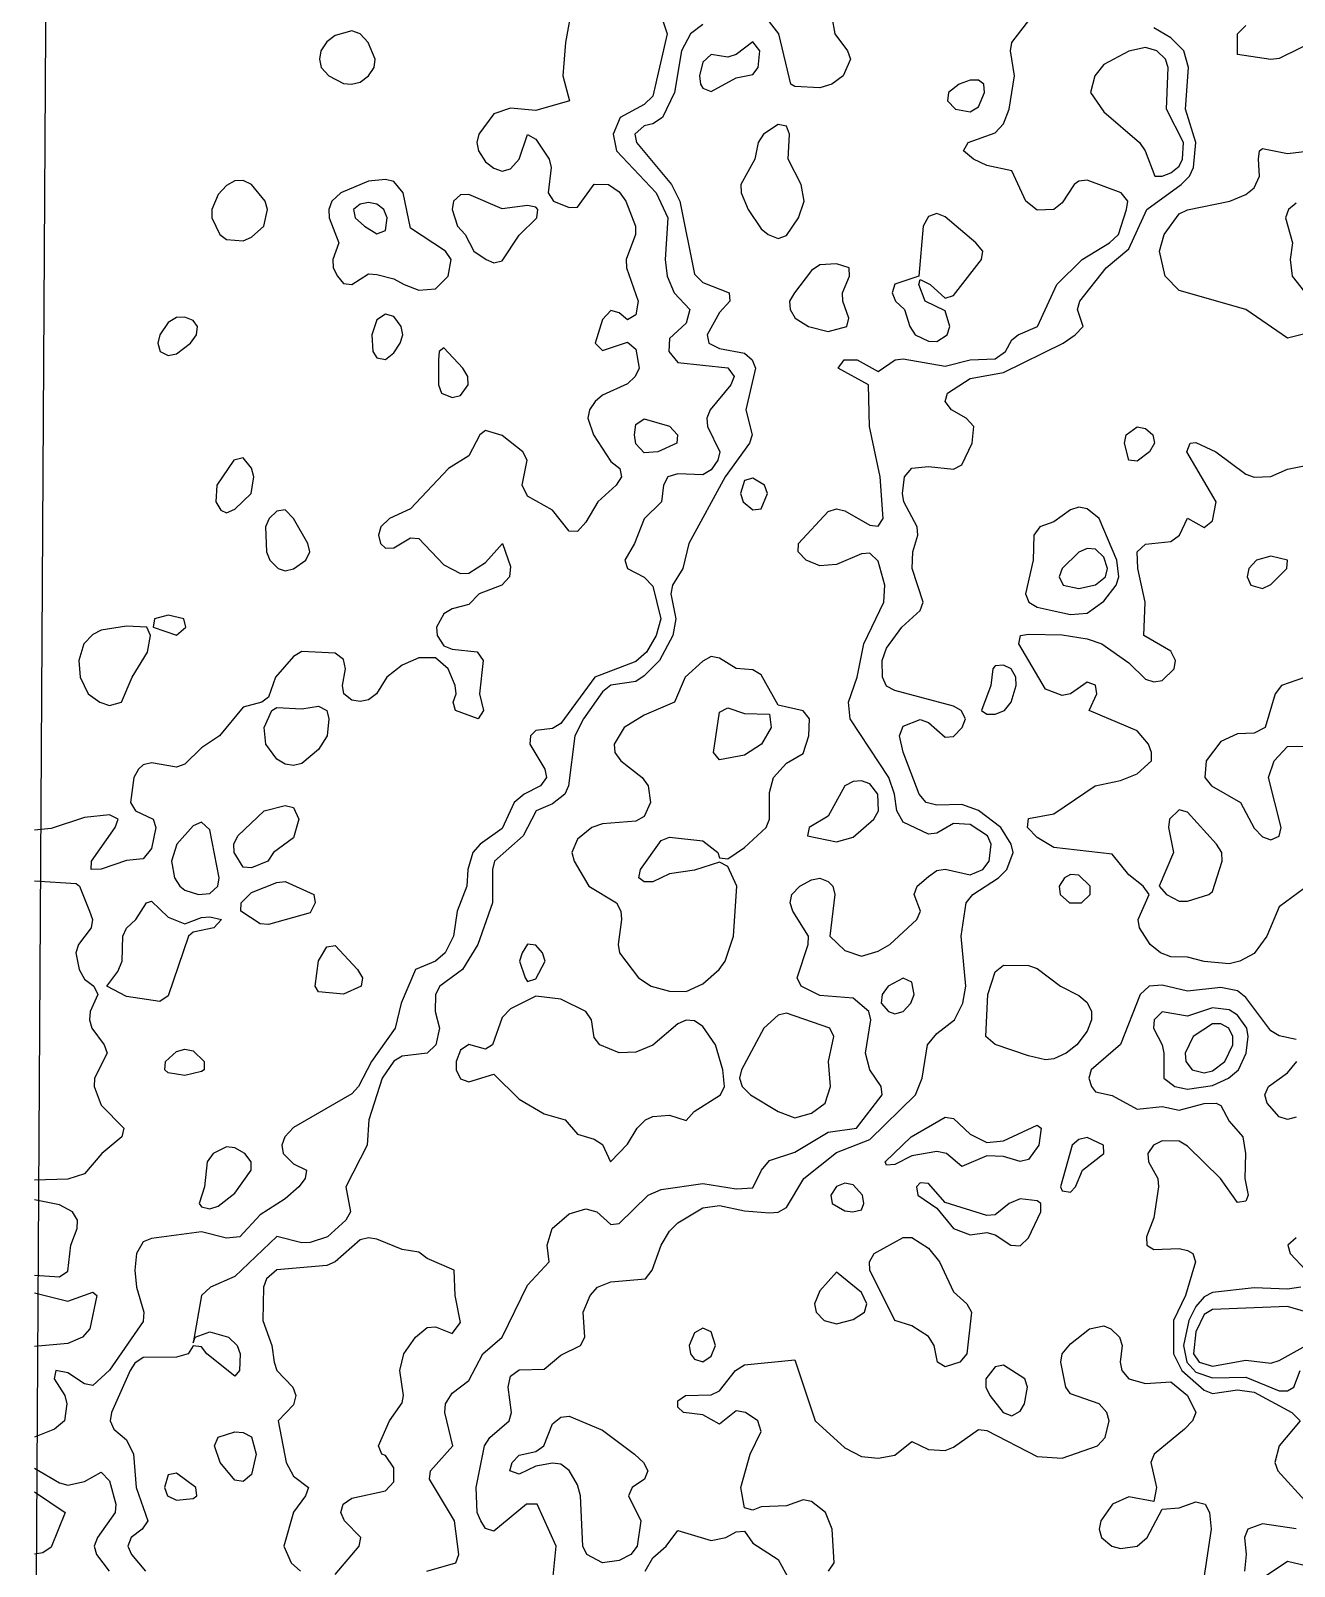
# Model space of a CAD drawing. Extents: x 425119 to 428731, y 1576976 to 1581037.
# Drawn here: x 425119 to 425573, y 1577321 to 1577873 of the extents above; entities that cross this region are included whole.
import ezdxf

# ---------------------------------------------------------------- set-up
doc = ezdxf.new("R2010")
doc.units = 21
doc.header["$MEASUREMENT"] = 0
for name, color, linetype in [('C-TOPO-MAJR', 3, 'Continuous'), ('C-TOPO-MINR', 8, 'Continuous'), ('G-ANNO-AOI', 6, 'Continuous')]:
    doc.layers.add(name, color=color, linetype=linetype)

msp = doc.modelspace()

# ---------------------------------------------------------------- linework, layer by layer
at = {"layer": 'C-TOPO-MAJR', "elevation": 70}
for points in [[(425313.91, 1577883.5), (425311.23, 1577868.5), (425310.21, 1577856.5), (425312.62, 1577847.5), (425300.5, 1577844.07), (425291.5, 1577844.85), (425285.5, 1577842.8), (425280.12, 1577835.5), (425279.41, 1577832.5), (425279.93, 1577829.5), (425282.5, 1577825.59), (425285.5, 1577823.31), (425288.5, 1577822.28), (425291.5, 1577823.12), (425294.59, 1577826.5), (425297.5, 1577835.39), (425300.5, 1577833.69), (425305.38, 1577826.5), (425306.02, 1577823.5), (425305.01, 1577814.5), (425306.83, 1577811.5), (425312.5, 1577809.17), (425315.5, 1577809.25), (425321.5, 1577817.57), (425326.58, 1577817.5), (425330.5, 1577814.82), (425332.83, 1577811.5), (425336.38, 1577802.5), (425336.34, 1577799.5), (425332.99, 1577790.5), (425333.08, 1577787.5), (425337.32, 1577775.5), (425336.5, 1577770.6), (425333.5, 1577768.81), (425330.5, 1577771.34), (425327.5, 1577772.17), (425324.5, 1577769.02), (425321.89, 1577760.5), (425324.5, 1577757.83), (425333.5, 1577760.84), (425336.5, 1577758.28), (425337.61, 1577751.5), (425336.19, 1577748.5), (425333.5, 1577745.83), (425324.5, 1577741.8), (425321.87, 1577739.5), (425319.81, 1577736.5), (425319.17, 1577733.5), (425321.25, 1577727.5), (425327.5, 1577717.92), (425330.7, 1577715.5), (425331.35, 1577712.5), (425329.42, 1577709.5), (425322.78, 1577703.5), (425318.5, 1577696.22), (425315.5, 1577692.85), (425312.5, 1577692.93), (425306.58, 1577700.5), (425297.5, 1577705.58), (425295.67, 1577709.5), (425297.42, 1577718.5), (425295.92, 1577721.5), (425288.5, 1577727.32), (425282.5, 1577729.11), (425280.4, 1577727.5), (425276.5, 1577720.06), (425269.18, 1577715.5), (425255.5, 1577700.97), (425247.99, 1577697.5), (425244.86, 1577694.5), (425244.09, 1577691.5), (425244.77, 1577688.5), (425246.5, 1577686.81), (425249.5, 1577687.01), (425255.5, 1577690.51), (425258.5, 1577690.3), (425267.5, 1577680.9), (425273.5, 1577677.71), (425276.5, 1577677.91), (425282.5, 1577681.75), (425288.6, 1577688.5), (425291.5, 1577680.27), (425291.13, 1577676.5), (425288.33, 1577673.5), (425280.17, 1577670.5), (425276.5, 1577666.63), (425270.5, 1577665.07), (425267.5, 1577663.27), (425264.93, 1577658.5), (425265.09, 1577655.5), (425267.5, 1577651.82), (425270.5, 1577650.57), (425279.5, 1577649.58), (425281.67, 1577646.5), (425280.35, 1577634.5), (425281.74, 1577628.5), (425279.87, 1577625.5), (425271.72, 1577628.5), (425270.82, 1577631.5), (425271.98, 1577634.5), (425271.62, 1577637.5), (425269.06, 1577643.5), (425264.5, 1577647.49), (425258.5, 1577647.45), (425252.5, 1577644.78), (425246.98, 1577640.5), (425243.33, 1577634.5), (425240.5, 1577632.37), (425237.5, 1577631.75), (425234.5, 1577632.29), (425231.57, 1577634.5), (425231.09, 1577637.5), (425232.15, 1577643.5), (425231.5, 1577646.86), (425228.5, 1577649.12), (425216.5, 1577649.76), (425213.5, 1577647.9), (425207.03, 1577640.5), (425204.5, 1577633.34), (425202.1, 1577631.5), (425195.5, 1577629.76), (425186.94, 1577619.5), (425180.5, 1577615.1), (425174.5, 1577609.3), (425171.5, 1577608.21), (425162.5, 1577609.77), (425159.5, 1577609.02), (425157.89, 1577607.5), (425156.21, 1577604.5), (425154.96, 1577595.5), (425156.73, 1577592.5), (425163.11, 1577589.5), (425164.05, 1577586.5), (425162.5, 1577578.98), (425159.5, 1577575.28), (425153.5, 1577574.69), (425144.5, 1577571.56), (425140.88, 1577571.5), (425140.93, 1577574.5), (425149.5, 1577586.5), (425150.6, 1577589.5), (425147.5, 1577591.14), (425138.5, 1577590.09), (425126.5, 1577586.18), (425120.5, 1577585.53)], [(425582.5, 1577870.09), (425567.5, 1577862.75), (425564.5, 1577862.37), (425552.5, 1577864.11), (425552.44, 1577871.5), (425555.5, 1577874.58)], [(425579.5, 1577764.52), (425570.5, 1577762.31), (425555.5, 1577772.5), (425531.5, 1577779.39), (425526.54, 1577784.5), (425524.54, 1577793.5), (425526.21, 1577799.5), (425531.5, 1577806.97), (425534.5, 1577808.39), (425549.73, 1577811.5), (425555.5, 1577813.86), (425558.5, 1577816.24), (425560.34, 1577820.5), (425560.01, 1577826.5), (425560.4, 1577829.5), (425561.5, 1577830.36), (425570.5, 1577828.55), (425588.5, 1577830.69)], [(425573.5, 1577810.76), (425570.84, 1577808.5), (425569.7, 1577805.5), (425572.2, 1577796.5), (425571.38, 1577790.5), (425572.13, 1577784.5), (425576.5, 1577778.87)], [(425576.5, 1577564.78), (425567.5, 1577558.02), (425562.99, 1577547.5), (425558.5, 1577541.31), (425553.31, 1577538.5), (425549.5, 1577537.63), (425540.5, 1577538.44), (425540.5, 1577538.44), (425534.5, 1577540.01), (425528.5, 1577540.12), (425524.8, 1577541.5), (425521.16, 1577544.5), (425517.25, 1577550.5), (425516.83, 1577553.5), (425520.77, 1577562.5), (425518.62, 1577565.5), (425513.5, 1577569.51), (425507.5, 1577576.95), (425486.5, 1577579.4), (425480.5, 1577582.93), (425477.04, 1577586.5), (425477.5, 1577589.82), (425486.5, 1577591.46), (425501.34, 1577601.5), (425510.5, 1577603.36), (425516.5, 1577605.76), (425521.56, 1577610.5), (425521.66, 1577613.5), (425520.55, 1577616.5), (425516.5, 1577621.19), (425499.24, 1577628.5), (425502.02, 1577634.5), (425501.5, 1577637.64), (425498.5, 1577638.67), (425492.5, 1577634.57), (425489.5, 1577633.98), (425483.5, 1577636.26), (425474, 1577652.5), (425474.56, 1577655.5), (425477.5, 1577656.02), (425489.5, 1577655.72), (425498.5, 1577654.33), (425503.79, 1577652.5), (425513.5, 1577645.62), (425519.5, 1577639.85), (425522.5, 1577638.81), (425525.5, 1577639.33), (425529.76, 1577643.5), (425530.24, 1577646.5), (425528.5, 1577649.84), (425518.85, 1577655.5), (425519.32, 1577667.5), (425516.66, 1577679.5), (425516.43, 1577685.5), (425519.5, 1577688.29), (425528.5, 1577689.24), (425531.62, 1577691.5), (425534.5, 1577697.58), (425540.5, 1577694.28), (425543.5, 1577696.65), (425544.84, 1577703.5), (425534.29, 1577721.5), (425535.52, 1577724.5), (425537.5, 1577724.8), (425544.66, 1577721.5), (425555.5, 1577713.43), (425558.5, 1577712.35), (425564.5, 1577712.63), (425570.5, 1577715.21), (425586.58, 1577718.5)], [(425576.5, 1577640.36), (425568.26, 1577637.5), (425565.98, 1577634.5), (425562.44, 1577622.5), (425558.5, 1577620.42), (425552.5, 1577620.2), (425546.5, 1577617.44), (425541.25, 1577610.5), (425540.8, 1577604.5), (425543.18, 1577601.5), (425553.52, 1577595.5), (425558.5, 1577586.29), (425561.5, 1577583.13), (425564.5, 1577582.14), (425567.5, 1577583.36), (425568.15, 1577586.5), (425563.58, 1577604.5), (425565.67, 1577610.5), (425570.5, 1577615.59), (425576.5, 1577615.73)], [(425120.5, 1577567.38), (425135.5, 1577566.44), (425136.73, 1577565.5), (425140.29, 1577556.5), (425141.35, 1577553.5), (425140.83, 1577550.5), (425136.38, 1577544.5), (425135.41, 1577541.5), (425136.51, 1577535.5), (425138.5, 1577532.05), (425141.83, 1577529.5), (425143.22, 1577526.5), (425140.51, 1577520.5), (425140.3, 1577517.5), (425141.09, 1577514.5), (425145.5, 1577508.5), (425146.59, 1577505.5), (425142.11, 1577496.5), (425141.94, 1577493.5), (425144.5, 1577486.78), (425152.62, 1577478.5), (425151.92, 1577475.5), (425144.72, 1577469.5), (425138.5, 1577462.19), (425132.5, 1577460.27), (425120.5, 1577459.84)], [(425120.5, 1577419.46), (425132.5, 1577416.47), (425141.5, 1577419.64), (425142.95, 1577418.5), (425140.41, 1577406.5), (425137.74, 1577403.5), (425132.5, 1577401.22), (425120.5, 1577400.18)], [(425405.66, 1577319.5), (425407.71, 1577322.5), (425407, 1577334.5), (425404.53, 1577340.5), (425399.5, 1577344.54), (425396.5, 1577345.11), (425390.5, 1577342.94), (425381.5, 1577342.57), (425378.5, 1577341.34), (425375.5, 1577342.26), (425374.19, 1577349.5), (425377.53, 1577361.5), (425381.5, 1577369.58), (425380.28, 1577373.5), (425375.82, 1577376.5), (425372.5, 1577377.06), (425366.5, 1577372.28), (425360.5, 1577375.56), (425353.53, 1577376.5), (425351.5, 1577378.37), (425351.5, 1577380.66), (425354.32, 1577382.5), (425363.5, 1577382.8), (425366.5, 1577384.25), (425372.19, 1577391.5), (425375.5, 1577393.54), (425393.5, 1577395.39), (425400.82, 1577373.5), (425411.5, 1577363.75), (425417.5, 1577360.63), (425423.5, 1577360.05), (425429.5, 1577361.14), (425435.5, 1577366), (425441.5, 1577363.11), (425447.5, 1577362.85), (425450.5, 1577363.95), (425459.5, 1577370.37), (425462.5, 1577369.95), (425480.5, 1577360.61), (425489.5, 1577359.99), (425502.21, 1577364.5), (425504.95, 1577367.5), (425506.43, 1577373.5), (425505.57, 1577376.5), (425502.81, 1577379.5), (425492.5, 1577383.12), (425490.8, 1577385.5), (425489.11, 1577394.5), (425489.59, 1577397.5), (425492.5, 1577401.14), (425499.38, 1577406.5), (425504.5, 1577407.57), (425507.05, 1577406.5), (425510.07, 1577403.5), (425511.04, 1577400.5), (425510.35, 1577394.5), (425510.98, 1577391.5), (425513.5, 1577388.58), (425519.5, 1577386.8), (425528.5, 1577387.41), (425534.58, 1577382.5), (425537.57, 1577376.5), (425536.31, 1577373.5), (425533.44, 1577370.5), (425522.52, 1577361.5), (425521.39, 1577358.5), (425523.39, 1577349.5), (425522.5, 1577344.53), (425513.5, 1577346.11), (425507.62, 1577343.5), (425503.36, 1577337.5), (425502.81, 1577334.5), (425503.67, 1577331.5), (425507.42, 1577328.5), (425510.5, 1577327.56), (425516.5, 1577328.45), (425520.07, 1577331.5), (425525.5, 1577341.73), (425531.5, 1577342.18), (425537.5, 1577344.33), (425540.89, 1577343.5), (425542.47, 1577340.5), (425543.09, 1577334.5), (425538.98, 1577307.5)], [(425120.5, 1577348), (425131.55, 1577340.5), (425126.5, 1577328.06), (425123.5, 1577325.99), (425120.5, 1577325.61)], [(425339.84, 1577319.5), (425342.5, 1577324.3), (425347.3, 1577328.5), (425351.5, 1577334.03), (425363.5, 1577330.51), (425368.75, 1577331.5), (425372.5, 1577333.59), (425375.5, 1577333.78), (425378.5, 1577329.55), (425387.5, 1577323.67), (425391.54, 1577316.5)]]:
    msp.add_lwpolyline(points, dxfattribs=at)
for points in [[(425234.36, 1577853.5), (425237.5, 1577854.19), (425240.45, 1577856.5), (425242.46, 1577859.5), (425242.85, 1577862.5), (425240.37, 1577868.5), (425237.5, 1577871.54), (425234.5, 1577872.58), (425228.5, 1577870.94), (425225.5, 1577868.7), (425223.37, 1577865.5), (425222.85, 1577862.5), (425223.48, 1577859.5), (425226.19, 1577856.5), (425231.5, 1577853.77), (425234.36, 1577853.5)], [(425187.12, 1577799.5), (425189.5, 1577797.64), (425195.5, 1577797.21), (425198.5, 1577798.51), (425202.87, 1577802.5), (425204.23, 1577808.5), (425203.29, 1577811.5), (425198.5, 1577817.41), (425195.5, 1577818.92), (425192.5, 1577818.72), (425189.5, 1577817.08), (425186.5, 1577813.87), (425184.24, 1577808.5), (425184.23, 1577805.5), (425187.12, 1577799.5)], [(425253.3, 1577781.5), (425258.5, 1577779.53), (425264.5, 1577780.04), (425269.08, 1577784.5), (425270.14, 1577790.5), (425268.08, 1577793.5), (425255.5, 1577801.77), (425252.85, 1577814.5), (425249.5, 1577818.55), (425246.5, 1577819.27), (425240.5, 1577818.62), (425230.55, 1577814.5), (425227.29, 1577811.5), (425226.2, 1577808.5), (425226.32, 1577805.5), (425229.76, 1577796.5), (425227.63, 1577790.5), (425227.79, 1577787.5), (425229.36, 1577784.5), (425231.5, 1577781.89), (425234.5, 1577781.59), (425240.5, 1577785.37), (425243.5, 1577785.11), (425249.5, 1577783.57), (425253.3, 1577781.5)], [(425282.75, 1577790.5), (425285.5, 1577789.34), (425288.5, 1577790.02), (425294.5, 1577799.3), (425300.84, 1577805.5), (425301.28, 1577808.5), (425300.5, 1577809.29), (425297.5, 1577809.9), (425288.5, 1577808.74), (425276.5, 1577813.89), (425273.5, 1577813.71), (425270.92, 1577811.5), (425270.5, 1577808.44), (425272.44, 1577802.5), (425275.17, 1577799.5), (425278.22, 1577793.5), (425282.75, 1577790.5)], [(425242.03, 1577757.5), (425243.5, 1577755.19), (425246.5, 1577754.62), (425249.5, 1577756.96), (425251.88, 1577760.5), (425252.82, 1577763.5), (425252.18, 1577766.5), (425249.5, 1577770.02), (425246.5, 1577770.92), (425243.5, 1577768.81), (425241.6, 1577763.5), (425242.03, 1577757.5)], [(425165.69, 1577757.5), (425168.5, 1577756.06), (425171.5, 1577756.65), (425176.49, 1577760.5), (425178.7, 1577763.5), (425179.08, 1577766.5), (425177.5, 1577768.64), (425174.5, 1577769.82), (425171.5, 1577769.7), (425168.5, 1577767.87), (425165.5, 1577763.5), (425164.86, 1577760.5), (425165.69, 1577757.5)], [(425266.62, 1577742.5), (425270.5, 1577740.92), (425273.5, 1577741.64), (425276.23, 1577745.5), (425276.08, 1577748.5), (425274.32, 1577751.5), (425267.5, 1577758.76), (425265.86, 1577757.5), (425265.6, 1577754.5), (425265.61, 1577745.5), (425266.62, 1577742.5)], [(425339.5, 1577721.06), (425336.5, 1577724.37), (425335.98, 1577727.5), (425336.5, 1577731.21), (425339.5, 1577733.26), (425348.5, 1577730.67), (425351.41, 1577727.5), (425351.16, 1577724.5), (425344.4, 1577721.5), (425339.5, 1577721.06)], [(425513.5, 1577718.47), (425511.89, 1577724.5), (425512.5, 1577727.5), (425516.5, 1577730.38), (425519.5, 1577729.81), (425522.09, 1577727.5), (425522.73, 1577724.5), (425520.95, 1577721.5), (425516.5, 1577718.12), (425513.5, 1577718.47)], [(425187.42, 1577700.5), (425189.5, 1577699.59), (425192.5, 1577700.82), (425198.3, 1577706.5), (425199.26, 1577712.5), (425198.5, 1577715.54), (425195.5, 1577719.29), (425192.13, 1577718.5), (425186.02, 1577709.5), (425185.62, 1577703.5), (425187.42, 1577700.5)], [(425208.01, 1577679.5), (425210.5, 1577678.75), (425213.5, 1577679.43), (425217.92, 1577682.5), (425219.36, 1577685.5), (425218.63, 1577688.5), (425213.53, 1577697.5), (425210.5, 1577700.59), (425207.5, 1577700.12), (425204.74, 1577697.5), (425203.42, 1577694.5), (425203.81, 1577685.5), (425204.99, 1577682.5), (425208.01, 1577679.5)], [(425557.34, 1577673.5), (425561.5, 1577672.37), (425564.5, 1577673.78), (425570.15, 1577679.5), (425570.49, 1577682.5), (425564.5, 1577683.99), (425559.26, 1577682.5), (425556.6, 1577679.5), (425555.98, 1577676.5), (425557.34, 1577673.5)], [(425163.08, 1577658.5), (425171.5, 1577655.58), (425174.89, 1577658.5), (425174.15, 1577661.5), (425168.5, 1577662.84), (425163.59, 1577661.5), (425163.08, 1577658.5)], [(425144.02, 1577631.5), (425147.5, 1577630.4), (425151.82, 1577631.5), (425155.58, 1577640.5), (425161.11, 1577649.5), (425162.13, 1577655.5), (425160.85, 1577658.5), (425153.5, 1577658.89), (425144.5, 1577657.45), (425141.5, 1577655.89), (425138.29, 1577652.5), (425136.5, 1577646.5), (425136.92, 1577640.5), (425139.83, 1577634.5), (425144.02, 1577631.5)], [(425210.5, 1577609.3), (425207.5, 1577611.11), (425203.59, 1577616.5), (425203.02, 1577622.5), (425205.73, 1577628.5), (425207.5, 1577629.65), (425216.5, 1577629.14), (425222.5, 1577630.09), (425225.48, 1577628.5), (425226.19, 1577625.5), (425225.58, 1577619.5), (425222.5, 1577614.6), (425216.5, 1577609.55), (425213.5, 1577608.76), (425210.5, 1577609.3)], [(425195.5, 1577572.26), (425192.22, 1577577.5), (425192.09, 1577580.5), (425193.58, 1577583.5), (425202.99, 1577592.5), (425210.5, 1577594.48), (425213.5, 1577593.7), (425215.46, 1577589.5), (425213.5, 1577582.86), (425206.33, 1577577.5), (425204.26, 1577574.5), (425198.5, 1577572.02), (425195.5, 1577572.26)], [(425526.95, 1577562.5), (425531.5, 1577560.12), (425534.5, 1577560.06), (425542.17, 1577562.5), (425543.5, 1577563.6), (425546.96, 1577574.5), (425546.87, 1577577.5), (425544.92, 1577580.5), (425534.5, 1577592), (425531.5, 1577592.82), (425528.09, 1577589.5), (425527.7, 1577586.5), (425529.56, 1577577.5), (425524.4, 1577565.5), (425526.95, 1577562.5)], [(425201.5, 1577551.94), (425194.64, 1577556.5), (425194.75, 1577559.5), (425198.5, 1577563.16), (425207.5, 1577566.76), (425210.5, 1577567.08), (425220.82, 1577562.5), (425221.29, 1577559.5), (425219.5, 1577555.9), (425204.5, 1577551.72), (425201.5, 1577551.94)], [(425153.5, 1577525.81), (425146.55, 1577529.5), (425150.5, 1577534.83), (425151.99, 1577538.5), (425152.24, 1577547.5), (425153.5, 1577550.42), (425156.92, 1577553.5), (425160.77, 1577559.5), (425162.5, 1577560.06), (425168.5, 1577554.35), (425174.5, 1577551.95), (425180.5, 1577554.17), (425183.5, 1577554.5), (425187.69, 1577553.5), (425184.95, 1577550.5), (425177.5, 1577548.97), (425175.84, 1577547.5), (425168.5, 1577526.13), (425165.5, 1577524.01), (425153.5, 1577525.81)], [(425222.5, 1577527.52), (425221.28, 1577529.5), (425222.5, 1577538.69), (425225.5, 1577543.7), (425228.5, 1577544.17), (425236.51, 1577535.5), (425238.27, 1577532.5), (425237.77, 1577529.5), (425231.5, 1577526.62), (425222.5, 1577527.52)], [(425477.5, 1577504.57), (425465.5, 1577508.56), (425462.16, 1577511.5), (425462.89, 1577526.5), (425465.5, 1577534.7), (425468.5, 1577537.06), (425477.5, 1577536.95), (425480.5, 1577535.84), (425488.91, 1577529.5), (425495.5, 1577526.18), (425498.5, 1577523.67), (425500.02, 1577520.5), (425500.07, 1577517.5), (425498.5, 1577513.41), (425494.78, 1577508.5), (425490.93, 1577505.5), (425486.5, 1577503.46), (425483.5, 1577503.14), (425477.5, 1577504.57)], [(425168.5, 1577498.44), (425167.37, 1577499.5), (425167.58, 1577502.5), (425171.5, 1577506.1), (425174.5, 1577506.91), (425177.5, 1577506.35), (425181.5, 1577502.5), (425181.43, 1577499.5), (425180.5, 1577498.87), (425174.5, 1577497.51), (425168.5, 1577498.44)], [(425426.5, 1577465.24), (425425.94, 1577466.5), (425435.37, 1577475.5), (425447.5, 1577482.5), (425450.5, 1577482), (425456.5, 1577476.39), (425462.5, 1577473.4), (425468.5, 1577473.99), (425480.5, 1577479.66), (425481.98, 1577478.5), (425481.14, 1577472.5), (425477.5, 1577467.26), (425474.5, 1577466.59), (425468.5, 1577468.41), (425462.5, 1577468.62), (425453.5, 1577464.81), (425448.02, 1577469.5), (425444.5, 1577470.23), (425435.5, 1577468.61), (425429.5, 1577465.48), (425426.5, 1577465.24)], [(425447.5, 1577392.9), (425444.74, 1577394.5), (425443.58, 1577400.5), (425441.5, 1577403.7), (425435.5, 1577407.52), (425429.5, 1577409.53), (425420.46, 1577427.5), (425420.36, 1577430.5), (425421.97, 1577433.5), (425432.5, 1577439.27), (425435.5, 1577439.33), (425441.5, 1577435.42), (425445.46, 1577430.5), (425450.5, 1577419.74), (425455.3, 1577415.5), (425456.99, 1577412.5), (425455.31, 1577397.5), (425452.81, 1577394.5), (425447.5, 1577392.9)], [(425324.5, 1577322.44), (425318.82, 1577325.5), (425317.44, 1577328.5), (425316.59, 1577346.5), (425315.5, 1577350.52), (425312.5, 1577355.6), (425309.5, 1577357.84), (425306.5, 1577358.24), (425300.5, 1577357.22), (425294.5, 1577354.32), (425291.26, 1577355.5), (425292.02, 1577358.5), (425294.5, 1577361.11), (425300.5, 1577362.45), (425303.38, 1577364.5), (425306.5, 1577372.43), (425309.5, 1577374.75), (425312.5, 1577375.09), (425324.5, 1577370.04), (425335.91, 1577361.5), (425339.2, 1577358.5), (425340.7, 1577355.5), (425339.54, 1577352.5), (425335.15, 1577349.5), (425333.8, 1577346.5), (425338.29, 1577337.5), (425336.98, 1577328.5), (425334.65, 1577325.5), (425330.5, 1577323.24), (425324.5, 1577322.44)]]:
    msp.add_lwpolyline(points, close=True, dxfattribs=at)
at = {"layer": 'C-TOPO-MINR'}
for points, elevation in [([(425343.73, 1577883.5), (425347.74, 1577871.5), (425342.5, 1577849.18), (425339.5, 1577846.16), (425330.79, 1577841.5), (425328.36, 1577835.5), (425329.52, 1577829.5), (425343.73, 1577814.5), (425347.94, 1577805.5), (425347.03, 1577790.5), (425347.69, 1577784.5), (425350.24, 1577778.5), (425355.87, 1577772.5), (425354.5, 1577767.63), (425348.5, 1577762.11), (425348.33, 1577757.5), (425351.5, 1577753.54), (425369.5, 1577751.62), (425371.74, 1577748.5), (425370.59, 1577745.5), (425363.09, 1577736.5), (425361.99, 1577733.5), (425362.17, 1577730.5), (425366.6, 1577721.5), (425365.9, 1577718.5), (425363.5, 1577715.01), (425360.5, 1577713.21), (425351.5, 1577713.59), (425347.91, 1577712.5), (425346.41, 1577709.5), (425345.67, 1577703.5), (425339.5, 1577697.4), (425335.98, 1577688.5), (425332.49, 1577682.5), (425333.47, 1577679.5), (425339.5, 1577676.49), (425342.5, 1577673.25), (425345.4, 1577661.5), (425343.75, 1577655.5), (425340.29, 1577649.5), (425336.5, 1577646.1), (425321.71, 1577640.5), (425309.5, 1577623.9), (425306.5, 1577622.04), (425300.5, 1577621.38), (425298.63, 1577619.5), (425298.35, 1577616.5), (425303.75, 1577607.5), (425304.38, 1577604.5), (425302.25, 1577601.5), (425296.33, 1577598.5), (425292.82, 1577595.5), (425288.5, 1577586.16), (425280.6, 1577580.5), (425277.95, 1577577.5), (425276.12, 1577571.5), (425275.73, 1577565.5), (425272.26, 1577556.5), (425270.96, 1577547.5), (425267.93, 1577541.5), (425264.5, 1577538.49), (425257.3, 1577535.5), (425252.16, 1577523.5), (425250, 1577514.5), (425241.53, 1577502.5), (425236.85, 1577493.5), (425234.5, 1577490.93), (425213.5, 1577478.85), (425210.4, 1577475.5), (425209.38, 1577472.5), (425209.8, 1577469.5), (425213.5, 1577465.78), (425218.19, 1577463.5), (425217.71, 1577460.5), (425215.39, 1577457.5), (425210.5, 1577453.13), (425201.5, 1577447.41), (425194.22, 1577439.5), (425189.5, 1577439.1), (425180.5, 1577441.36), (425162.5, 1577438.92), (425159.5, 1577437.74), (425157.13, 1577433.5), (425156.54, 1577427.5), (425157.14, 1577421.5), (425159.79, 1577412.5), (425159.5, 1577409.18), (425147.5, 1577391.59), (425141.5, 1577386.1), (425138.5, 1577386.75), (425132.5, 1577390.65), (425128.16, 1577391.5), (425127.6, 1577388.5), (425131.44, 1577382.5), (425132.13, 1577379.5), (425131.33, 1577373.5), (425127.75, 1577370.5), (425120.5, 1577367.64)], 71), ([(425261.4, 1577319.5), (425271.84, 1577322.5), (425272.95, 1577325.5), (425271.36, 1577337.5), (425262.37, 1577352.5), (425262.76, 1577355.5), (425270.72, 1577364.5), (425267.82, 1577376.5), (425268.14, 1577379.5), (425270.5, 1577383.36), (425276.5, 1577387.95), (425281.47, 1577397.5), (425288.5, 1577403.55), (425297.5, 1577422.16), (425305.33, 1577430.5), (425304.63, 1577436.5), (425306.42, 1577442.5), (425312.5, 1577447.77), (425318.5, 1577449.59), (425322.4, 1577448.5), (425327.5, 1577444), (425330.5, 1577444.32), (425340.89, 1577454.5), (425345.5, 1577456.58), (425360.5, 1577458.63), (425372.5, 1577456.76), (425378.5, 1577457.13), (425381.53, 1577463.5), (425384.5, 1577467), (425393.5, 1577469.96), (425405.5, 1577477.1), (425415.66, 1577478.5), (425424.95, 1577490.5), (425424.51, 1577493.5), (425420.5, 1577499.49), (425418.92, 1577505.5), (425420.78, 1577517.5), (425420.08, 1577520.5), (425414.5, 1577525.25), (425402.5, 1577526.25), (425395.87, 1577529.5), (425394.33, 1577532.5), (425398.38, 1577544.5), (425398.44, 1577547.5), (425392.88, 1577556.5), (425391.9, 1577559.5), (425392.51, 1577562.5), (425395.28, 1577565.5), (425399.5, 1577567.76), (425402.5, 1577568.33), (425405.5, 1577567.11), (425407.17, 1577565.5), (425407.88, 1577562.5), (425406.13, 1577547.5), (425411.5, 1577542.36), (425417.5, 1577540.37), (425423.5, 1577542.09), (425427.6, 1577544.5), (425437.33, 1577553.5), (425438.63, 1577556.5), (425436.44, 1577562.5), (425437.49, 1577565.5), (425441.5, 1577568.94), (425444.5, 1577571.08), (425447.5, 1577571.56), (425456.5, 1577569.55), (425461.04, 1577571.5), (425463.32, 1577574.5), (425464.07, 1577580.5), (425462.74, 1577583.5), (425456.5, 1577587.66), (425450.5, 1577587.91), (425444.5, 1577584.53), (425441.5, 1577584.14), (425432.5, 1577588.5), (425430.2, 1577592.5), (425429.36, 1577598.5), (425427.25, 1577604.5), (425413.46, 1577625.5), (425412.79, 1577631.5), (425415.98, 1577640.5), (425418.34, 1577652.5), (425425.47, 1577667.5), (425425.86, 1577673.5), (425423.5, 1577682.2), (425420.5, 1577685), (425417.5, 1577684.86), (425408.5, 1577681), (425402.5, 1577680.51), (425397.6, 1577682.5), (425394.79, 1577685.5), (425394.86, 1577688.5), (425405.5, 1577700.03), (425408.5, 1577701), (425411.5, 1577700.2), (425420.5, 1577695.09), (425423.5, 1577694.77), (425425.21, 1577697.5), (425424.16, 1577712.5), (425420.38, 1577730.5), (425420, 1577745.5), (425409.08, 1577751.5), (425411.31, 1577754.5), (425415.92, 1577754.5), (425423.5, 1577750.25), (425429.6, 1577754.5), (425432.5, 1577754.79), (425447.5, 1577752.22), (425456.5, 1577754.44), (425465.5, 1577754.9), (425469.15, 1577757.5), (425471.5, 1577761.68), (425473.72, 1577763.5), (425480.72, 1577766.5), (425487.67, 1577781.5), (425496.7, 1577790.5), (425506.58, 1577796.5), (425509.72, 1577799.5), (425512.68, 1577808.5), (425513.07, 1577811.5), (425510.69, 1577814.5), (425498.5, 1577819.04), (425495.5, 1577818.69), (425493.83, 1577817.5), (425489.5, 1577810.89), (425486.5, 1577808.53), (425480.5, 1577808.27), (425476.48, 1577811.5), (425471.5, 1577822.33), (425462.5, 1577824.23), (425457.74, 1577826.5), (425454.08, 1577829.5), (425455.84, 1577832.5), (425465.5, 1577836.06), (425468.5, 1577839.22), (425470.53, 1577844.5), (425472.36, 1577856.5), (425471.01, 1577865.5), (425471.51, 1577868.5), (425480.74, 1577880.5)], 72), ([(425406.78, 1577877.5), (425407.95, 1577871.5), (425412.48, 1577865.5), (425413.53, 1577862.5), (425410.91, 1577856.5), (425406.77, 1577853.5), (425402.5, 1577852.14), (425393.5, 1577852.59), (425392.13, 1577853.5), (425387.76, 1577871.5), (425384.5, 1577875.89)], 72), ([(425360.5, 1577874.85), (425356.12, 1577871.5), (425352.8, 1577865.5), (425350.31, 1577850.5), (425345.98, 1577841.5), (425342.5, 1577839.21), (425339.39, 1577838.5), (425336.11, 1577835.5), (425336.69, 1577832.5), (425349.25, 1577817.5), (425352.28, 1577811.5), (425357.5, 1577785.29), (425360.5, 1577782.29), (425370, 1577778.5), (425370.19, 1577775.5), (425366.5, 1577771.49), (425362.03, 1577763.5), (425362.68, 1577760.5), (425366.5, 1577758.53), (425375.5, 1577756.89), (425378.27, 1577754.5), (425379.45, 1577751.5), (425375.94, 1577736.5), (425378.26, 1577727.5), (425377.3, 1577724.5), (425368.56, 1577712.5), (425355.48, 1577688.5), (425353.27, 1577679.5), (425349.66, 1577673.5), (425349.06, 1577670.5), (425350.76, 1577661.5), (425349.69, 1577655.5), (425344.97, 1577646.5), (425339.5, 1577640.99), (425336.5, 1577638.92), (425327.5, 1577637.62), (425324.5, 1577635.28), (425317.66, 1577625.5), (425314.6, 1577619.5), (425312.3, 1577601.5), (425310.99, 1577598.5), (425306.5, 1577595.06), (425300.69, 1577592.5), (425296.04, 1577583.5), (425285.72, 1577574.5), (425284.95, 1577571.5), (425285, 1577559.5), (425279.67, 1577544.5), (425274.16, 1577535.5), (425266.11, 1577529.5), (425264.53, 1577526.5), (425264.38, 1577520.5), (425265.97, 1577514.5), (425264.59, 1577508.5), (425261.5, 1577505.43), (425252.5, 1577504.38), (425249.5, 1577502.61), (425245.42, 1577496.5), (425240.6, 1577481.5), (425239.97, 1577472.5), (425232.31, 1577457.5), (425233.94, 1577448.5), (425232.26, 1577445.5), (425225.76, 1577439.5), (425219.5, 1577437.45), (425216.5, 1577437.35), (425207.5, 1577439.59), (425192.5, 1577425.27), (425183.71, 1577421.5), (425180.54, 1577418.5), (425177.5, 1577401.42), (425178.16, 1577403.5), (425183.5, 1577405.45), (425190.13, 1577403.5), (425193.33, 1577400.5), (425194.36, 1577397.5), (425194.12, 1577391.5), (425192.5, 1577389.44), (425182.44, 1577397.5), (425180.5, 1577400.01), (425177.5, 1577400.43), (425175.76, 1577397.5), (425171.5, 1577396.31), (425159.5, 1577396.24), (425156.5, 1577394.18), (425154.82, 1577391.5), (425148.21, 1577376.5), (425147.64, 1577373.5), (425149.01, 1577370.5), (425153.5, 1577366.64), (425156.07, 1577361.5), (425157.01, 1577349.5), (425161.27, 1577337.5), (425159.22, 1577334.5), (425155.21, 1577331.5), (425154.05, 1577328.5), (425155.4, 1577325.5), (425160.33, 1577319.5)], 72), ([(425306.62, 1577316.5), (425307.85, 1577328.5), (425301.04, 1577343.5), (425297.23, 1577343.5), (425285.5, 1577333.81), (425282.5, 1577334.79), (425280.83, 1577337.5), (425279.43, 1577340.5), (425279.06, 1577349.5), (425282.16, 1577364.5), (425284.06, 1577367.5), (425290.97, 1577373.5), (425291.82, 1577376.5), (425290.58, 1577385.5), (425291.5, 1577389.54), (425294.5, 1577391.77), (425303.5, 1577391.95), (425309.5, 1577397.06), (425316.6, 1577400.5), (425318.16, 1577403.5), (425317.59, 1577412.5), (425320.02, 1577418.5), (425322.66, 1577421.5), (425327.5, 1577423.35), (425339.96, 1577424.5), (425342.35, 1577427.5), (425345.55, 1577436.5), (425348.5, 1577441.56), (425351.5, 1577444.58), (425360.5, 1577449.9), (425366.5, 1577450.83), (425375.5, 1577448.83), (425384.5, 1577448.09), (425387.5, 1577448.44), (425390.5, 1577450.11), (425396.79, 1577460.5), (425408.5, 1577469.79), (425420.5, 1577474.46), (425436.93, 1577490.5), (425439.29, 1577496.5), (425441.13, 1577508.5), (425444.5, 1577512.55), (425450.92, 1577517.5), (425453.82, 1577523.5), (425454.9, 1577529.5), (425453.25, 1577547.5), (425455.03, 1577559.5), (425457.48, 1577562.5), (425466.68, 1577568.5), (425469.63, 1577571.5), (425471.94, 1577577.5), (425471.28, 1577580.5), (425467.52, 1577586.5), (425459.5, 1577592.65), (425453.5, 1577594.77), (425444.5, 1577594.58), (425440.66, 1577595.5), (425438.18, 1577598.5), (425432.5, 1577613.59), (425431.14, 1577619.5), (425432.5, 1577622.96), (425438.5, 1577625.26), (425441.5, 1577624.28), (425447.5, 1577618.97), (425450.5, 1577619.27), (425453.6, 1577622.5), (425454.77, 1577625.5), (425453.27, 1577628.5), (425450.5, 1577630.05), (425429.5, 1577635.72), (425426.5, 1577637.24), (425425, 1577640.5), (425424.87, 1577646.5), (425426.5, 1577650.89), (425432.02, 1577658.5), (425438.58, 1577664.5), (425439.65, 1577667.5), (425435.65, 1577679.5), (425435.92, 1577685.5), (425437.71, 1577691.5), (425437.45, 1577694.5), (425432.72, 1577703.5), (425432.17, 1577706.5), (425432.97, 1577712.5), (425435.5, 1577715.63), (425441.5, 1577716.19), (425450.5, 1577715.25), (425453.5, 1577716.76), (425457.2, 1577724.5), (425457.78, 1577730.5), (425455.02, 1577733.5), (425449.78, 1577736.5), (425447.55, 1577739.5), (425448.31, 1577742.5), (425456.5, 1577747.79), (425468.5, 1577749.88), (425489.86, 1577760.5), (425494.24, 1577763.5), (425497.05, 1577766.5), (425495.1, 1577772.5), (425495.86, 1577775.5), (425505.29, 1577787.5), (425513.5, 1577794.3), (425519.92, 1577808.5), (425532.27, 1577817.5), (425535.23, 1577820.5), (425536.65, 1577823.5), (425537.58, 1577832.5), (425533.84, 1577844.5), (425534.86, 1577859.5), (425533.2, 1577865.5), (425528.5, 1577870.12), (425522.5, 1577873.7)], 71), ([(425573.5, 1577510.38), (425567.5, 1577511.74), (425564.5, 1577513.53), (425555.5, 1577525.54), (425552.5, 1577527.92), (425546.5, 1577529.11), (425534.5, 1577527.77), (425525.5, 1577529.94), (425520.82, 1577529.5), (425517.49, 1577526.5), (425510.5, 1577508.63), (425499.9, 1577499.5), (425499.14, 1577496.5), (425500.09, 1577493.5), (425501.5, 1577491.57), (425507.5, 1577490.29), (425516.5, 1577485.37), (425525.5, 1577486.29), (425531.5, 1577485.04), (425540.5, 1577487.44), (425544.84, 1577487.5), (425546.5, 1577486.74), (425549.5, 1577481.09), (425554.42, 1577475.5), (425555.42, 1577469.5), (425555.17, 1577460.5), (425556.28, 1577454.5), (425555.5, 1577452.33), (425552.5, 1577451.84), (425546.37, 1577460.5), (425534.5, 1577472.06), (425531.5, 1577473.91), (425525.5, 1577473.98), (425522.35, 1577472.5), (425520.25, 1577469.5), (425520.58, 1577466.5), (425523.84, 1577460.5), (425524.08, 1577457.5), (425522.5, 1577446.37), (425519.87, 1577439.5), (425519.94, 1577436.5), (425522.5, 1577435), (425531.5, 1577435.31), (425534.5, 1577434.6), (425536.41, 1577433.5), (425537.39, 1577430.5), (425533.83, 1577418.5), (425529.55, 1577409.5), (425529.55, 1577397.5), (425532.54, 1577391.5), (425540.5, 1577384.47), (425543.5, 1577383.27), (425552.5, 1577384.63), (425558.5, 1577383.76), (425572.02, 1577376.5), (425575.05, 1577373.5), (425567.5, 1577364.5), (425565.84, 1577358.5), (425567.01, 1577355.5), (425577.9, 1577343.5)], 71), ([(425573.5, 1577482.48), (425570.5, 1577481.64), (425567.5, 1577482.61), (425563.16, 1577487.5), (425562.26, 1577490.5), (425563.64, 1577493.5), (425570.5, 1577498.48), (425573.85, 1577502.5)], 71), ([(425120.5, 1577425.81), (425129.5, 1577425.13), (425132.5, 1577427.21), (425133.54, 1577436.5), (425135.84, 1577442.5), (425136, 1577445.5), (425134.19, 1577448.5), (425129.5, 1577451.08), (425120.5, 1577452.83)], 71), ([(425228.5, 1577318.21), (425237.16, 1577328.5), (425237.68, 1577331.5), (425231.8, 1577337.5), (425230.52, 1577340.5), (425231.37, 1577343.5), (425234.5, 1577345.65), (425246.5, 1577348.35), (425249.5, 1577351.55), (425249.5, 1577356.58), (425246.5, 1577361), (425245.27, 1577361.5), (425244.06, 1577364.5), (425247.97, 1577373.5), (425252.5, 1577379.93), (425253.03, 1577382.5), (425251.73, 1577391.5), (425253.2, 1577397.5), (425257.38, 1577403.5), (425261.5, 1577406.92), (425264.5, 1577407.25), (425270.5, 1577404.82), (425273.5, 1577408.74), (425271.58, 1577418.5), (425271.25, 1577427.5), (425261.5, 1577431.79), (425258.5, 1577434.08), (425252.5, 1577435.02), (425243.5, 1577438.67), (425240.5, 1577439.22), (425237.5, 1577438.48), (425228.51, 1577430.5), (425225.5, 1577429.29), (425207.5, 1577427.71), (425203.8, 1577424.5), (425202.71, 1577421.5), (425202.47, 1577409.5), (425205.76, 1577400.5), (425206.58, 1577394.5), (425207.59, 1577391.5), (425213.23, 1577385.5), (425214.37, 1577382.5), (425213.5, 1577379.25), (425207.99, 1577373.5), (425210.87, 1577358.5), (425213.5, 1577353.56), (425218.85, 1577349.5), (425217.86, 1577346.5), (425213.5, 1577340.64), (425210.1, 1577328.5), (425212.72, 1577322.5), (425215.99, 1577319.5)], 73), ([(425573.5, 1577439.16), (425570.58, 1577436.5), (425571.41, 1577433.5), (425577.01, 1577427.5)], 72), ([(425575.2, 1577421.5), (425570.5, 1577420.69), (425558.5, 1577421.18), (425543.5, 1577419.51), (425540.5, 1577417.94), (425537.5, 1577414.47), (425535.07, 1577409.5), (425533.11, 1577400.5), (425534.33, 1577394.5), (425537.5, 1577390.91), (425543.5, 1577388.85), (425555.5, 1577389.08), (425567.5, 1577384.28), (425570.5, 1577384.26), (425572.68, 1577385.5), (425575.04, 1577391.5)], 72), ([(425120.5, 1577356.41), (425129.5, 1577351.16), (425132.5, 1577350.39), (425138.5, 1577351.62), (425144.5, 1577354.99), (425147.5, 1577351.91), (425149.68, 1577343.5), (425149.46, 1577340.5), (425143.12, 1577331.5), (425141.97, 1577328.5), (425142.77, 1577325.5), (425147.29, 1577319.5)], 71), ([(425573.5, 1577334.62), (425561.5, 1577336.44), (425556.19, 1577334.5), (425554.99, 1577331.5), (425555.66, 1577325.5), (425555, 1577319.5)], 71), ([(425560.64, 1577316.5), (425570.5, 1577323.09), (425579.5, 1577320.88)], 71)]:
    msp.add_lwpolyline(points, dxfattribs=dict(at, elevation=elevation))
for points, elevation in [([(425359.64, 1577853.5), (425360.5, 1577852.05), (425363.5, 1577850.84), (425372.5, 1577855.73), (425378.5, 1577857.01), (425380.4, 1577859.5), (425381.02, 1577865.5), (425378.5, 1577868.69), (425372.5, 1577864.08), (425369.5, 1577863.22), (425363.5, 1577864.12), (425360.5, 1577861.35), (425359.35, 1577856.5), (425359.64, 1577853.5)], 73), ([(425522.8, 1577820.5), (425525.5, 1577820.4), (425528.5, 1577821.59), (425531.5, 1577823.99), (425532.72, 1577826.5), (425533.1, 1577832.5), (425527.05, 1577844.5), (425527.61, 1577859.5), (425526.59, 1577862.5), (425523.58, 1577865.5), (425519.5, 1577866.68), (425513.5, 1577865.31), (425504.5, 1577860.51), (425501.3, 1577856.5), (425499.73, 1577850.5), (425504.5, 1577843.54), (425517.3, 1577832.5), (425519.39, 1577829.5), (425522.8, 1577820.5)], 72), ([(425451.29, 1577844.5), (425456.5, 1577843.6), (425459.5, 1577845.37), (425461.69, 1577850.5), (425461.41, 1577853.5), (425459.5, 1577854.91), (425456.5, 1577854.87), (425452.52, 1577853.5), (425448.72, 1577850.5), (425448.33, 1577847.5), (425451.29, 1577844.5)], 73), ([(425383.99, 1577799.5), (425387.5, 1577798.11), (425390.5, 1577799.18), (425394.83, 1577805.5), (425396.88, 1577811.5), (425395.76, 1577817.5), (425391.15, 1577826.5), (425391.68, 1577835.5), (425390.5, 1577838.45), (425387.5, 1577839.02), (425382.29, 1577835.5), (425380.36, 1577832.5), (425379.19, 1577826.5), (425374.2, 1577817.5), (425374.23, 1577814.5), (425376.81, 1577808.5), (425381.5, 1577801.52), (425383.99, 1577799.5)], 73), ([(425239.05, 1577802.5), (425243.5, 1577799.76), (425246.5, 1577800.98), (425247.14, 1577805.5), (425246.02, 1577808.5), (425243.5, 1577810.44), (425240.5, 1577811.04), (425237.5, 1577810.33), (425235.1, 1577808.5), (425235.67, 1577805.5), (425239.05, 1577802.5)], 71), ([(425436.8, 1577763.5), (425441.5, 1577761.22), (425444.5, 1577761.03), (425448.29, 1577763.5), (425449.15, 1577766.5), (425447.5, 1577772.1), (425440.38, 1577775.5), (425438.01, 1577781.5), (425438.5, 1577783.28), (425442.12, 1577781.5), (425447.5, 1577776.67), (425450.5, 1577777.54), (425460.62, 1577790.5), (425461.02, 1577793.5), (425458.58, 1577796.5), (425447.5, 1577805.87), (425444.5, 1577807.09), (425441.5, 1577805.97), (425439.64, 1577802.5), (425438.08, 1577784.5), (425429.5, 1577781.63), (425428.51, 1577778.5), (425429.71, 1577775.5), (425432.94, 1577772.5), (425434.81, 1577766.5), (425436.8, 1577763.5)], 73), ([(425398.4, 1577766.5), (425405.5, 1577764.66), (425412.24, 1577766.5), (425412.98, 1577769.5), (425410.82, 1577775.5), (425410.7, 1577778.5), (425413.21, 1577784.5), (425413.08, 1577787.5), (425408.5, 1577788.97), (425402.5, 1577788.6), (425399.5, 1577786.55), (425393.41, 1577778.5), (425391.67, 1577775.5), (425391.92, 1577772.5), (425393.68, 1577769.5), (425398.4, 1577766.5)], 73), ([(425374.95, 1577703.5), (425378.5, 1577700.57), (425381.5, 1577700.99), (425383.74, 1577706.5), (425382.68, 1577709.5), (425378.5, 1577711.98), (425375.5, 1577711.18), (425374.01, 1577706.5), (425374.95, 1577703.5)], 73), ([(425485.98, 1577664.5), (425492.5, 1577662.98), (425498.5, 1577663.45), (425504.5, 1577667.84), (425508.89, 1577673.5), (425509.88, 1577676.5), (425509.18, 1577682.5), (425502.82, 1577697.5), (425498.5, 1577700.99), (425495.5, 1577701.54), (425492.5, 1577700.62), (425486.5, 1577696.33), (425481.56, 1577694.5), (425479.33, 1577691.5), (425479.11, 1577682.5), (425476.31, 1577670.5), (425477.59, 1577667.5), (425480.5, 1577665.67), (425485.98, 1577664.5)], 71), ([(425489.9, 1577673.5), (425495.5, 1577672.33), (425501.5, 1577673.72), (425505.04, 1577676.5), (425505.8, 1577679.5), (425504.5, 1577683.62), (425501.5, 1577686.51), (425498.5, 1577686.77), (425495.5, 1577685.37), (425489.57, 1577679.5), (425488.47, 1577676.5), (425489.9, 1577673.5)], 72), ([(425341.96, 1577529.5), (425348.5, 1577527.71), (425354.5, 1577527.6), (425360.5, 1577530.38), (425366.41, 1577535.5), (425368.47, 1577538.5), (425371.48, 1577547.5), (425372.67, 1577565.5), (425369.5, 1577572.54), (425366.5, 1577574.04), (425357.5, 1577571.25), (425348.5, 1577569.92), (425342.5, 1577566.97), (425339.5, 1577567.06), (425337.53, 1577568.5), (425338.16, 1577571.5), (425345.5, 1577581.92), (425348.5, 1577583.1), (425360.5, 1577581.78), (425365.9, 1577577.5), (425366.5, 1577575.63), (425369.5, 1577575.22), (425375.5, 1577579.34), (425383.23, 1577586.5), (425384.45, 1577589.5), (425384.5, 1577599.1), (425385.86, 1577604.5), (425390.5, 1577609.69), (425396.5, 1577613.05), (425398.55, 1577619.5), (425398.75, 1577625.5), (425396.5, 1577628.4), (425387.5, 1577630.51), (425381.5, 1577641.4), (425378.5, 1577643.17), (425372.5, 1577643.62), (425366.5, 1577647.32), (425363.5, 1577647.91), (425360.5, 1577646.29), (425354.17, 1577640.5), (425350.33, 1577631.5), (425339.5, 1577626.91), (425332.3, 1577622.5), (425328.64, 1577616.5), (425328.86, 1577613.5), (425331.11, 1577610.5), (425338.73, 1577604.5), (425340.93, 1577601.5), (425341.69, 1577595.5), (425339.5, 1577590.43), (425336.5, 1577588.78), (425324.5, 1577587.81), (425320.66, 1577586.5), (425315.5, 1577582.33), (425313.45, 1577577.5), (425314.26, 1577574.5), (425319.63, 1577565.5), (425329.48, 1577559.5), (425331.06, 1577556.5), (425331.36, 1577553.5), (425330.05, 1577544.5), (425330.55, 1577541.5), (425337.41, 1577532.5), (425341.96, 1577529.5)], 73), ([(425460.61, 1577628.5), (425462.5, 1577627.26), (425465.5, 1577627.25), (425468.82, 1577628.5), (425471.22, 1577631.5), (425473, 1577637.5), (425472.86, 1577640.5), (425471.22, 1577643.5), (425468.5, 1577644.88), (425465.5, 1577644.55), (425464.62, 1577643.5), (425463.88, 1577637.5), (425460.61, 1577628.5)], 71), ([(425366.5, 1577610.81), (425364.37, 1577613.5), (425366.5, 1577628), (425369.5, 1577629.54), (425375.5, 1577627.47), (425384.5, 1577627.21), (425385.06, 1577622.5), (425381.58, 1577616.5), (425375.5, 1577612.47), (425366.5, 1577610.81)], 73), ([(425398.06, 1577583.5), (425408.5, 1577581.36), (425414.5, 1577583.08), (425421.96, 1577589.5), (425423.55, 1577592.5), (425423.3, 1577598.5), (425420.5, 1577602.21), (425417.5, 1577603.35), (425414.5, 1577603.08), (425411.53, 1577601.5), (425405.5, 1577590.58), (425398.7, 1577586.5), (425398.06, 1577583.5)], 73), ([(425179.47, 1577562.5), (425183.5, 1577562.88), (425186.33, 1577565.5), (425186.85, 1577568.5), (425183.5, 1577585.74), (425180.5, 1577588.43), (425177.5, 1577587.12), (425171.67, 1577580.5), (425169.71, 1577574.5), (425170.79, 1577568.5), (425172.76, 1577565.5), (425174.5, 1577563.98), (425179.47, 1577562.5)], 71), ([(425492.18, 1577559.5), (425496.42, 1577559.5), (425499.62, 1577562.5), (425499.58, 1577565.5), (425495.5, 1577569.44), (425492.5, 1577569.69), (425490.35, 1577568.5), (425488.43, 1577565.5), (425488.76, 1577562.5), (425492.18, 1577559.5)], 71), ([(425296.72, 1577532.5), (425297.5, 1577531.21), (425300.5, 1577532.18), (425303.92, 1577538.5), (425302.89, 1577541.5), (425300.5, 1577544.29), (425297.5, 1577544.59), (425295.58, 1577541.5), (425294.63, 1577538.5), (425296.72, 1577532.5)], 73), ([(425427.23, 1577520.5), (425429.5, 1577519.59), (425432.5, 1577520.47), (425435.19, 1577523.5), (425436.44, 1577526.5), (425435.5, 1577530.98), (425432.5, 1577532.48), (425427.08, 1577529.5), (425424.86, 1577526.5), (425424.56, 1577523.5), (425427.23, 1577520.5)], 72), ([(425327.36, 1577466.5), (425333.5, 1577472.8), (425336.92, 1577478.5), (425339.91, 1577481.5), (425342.5, 1577482.72), (425348.5, 1577483.25), (425354.5, 1577481.32), (425357.36, 1577484.5), (425366.82, 1577490.5), (425368.34, 1577493.5), (425367.71, 1577499.5), (425365.01, 1577508.5), (425360.5, 1577515.02), (425357.5, 1577517.11), (425354.5, 1577517.31), (425351.5, 1577516), (425342.5, 1577508.31), (425336.5, 1577505.89), (425330.5, 1577505.6), (425323.5, 1577508.5), (425321.5, 1577511.14), (425320.56, 1577517.5), (425318.48, 1577520.5), (425309.5, 1577524.85), (425300.5, 1577525.92), (425291.5, 1577521.41), (425288.5, 1577518.3), (425284.94, 1577508.5), (425282.5, 1577506.87), (425276.5, 1577508.63), (425273.5, 1577506.6), (425271.92, 1577502.5), (425271.94, 1577499.5), (425273.5, 1577496.3), (425276.5, 1577495.24), (425285.5, 1577497.91), (425294.5, 1577488.99), (425303.5, 1577483.72), (425311.02, 1577481.5), (425315.5, 1577476.35), (425321.5, 1577474.64), (425324.5, 1577472.63), (425327.36, 1577466.5)], 73), ([(425387.54, 1577484.5), (425393.5, 1577482.31), (425399.5, 1577483.91), (425404.44, 1577487.5), (425406.32, 1577493.5), (425405.58, 1577502.5), (425407.57, 1577511.5), (425406.13, 1577514.5), (425390.5, 1577519.85), (425387.5, 1577519.14), (425382.47, 1577514.5), (425374.37, 1577499.5), (425373.7, 1577496.5), (425374.65, 1577493.5), (425377.67, 1577490.5), (425387.54, 1577484.5)], 73), ([(425530.05, 1577493.5), (425534.5, 1577492.53), (425543.5, 1577493.91), (425549.31, 1577496.5), (425552.8, 1577499.5), (425555.59, 1577505.5), (425556.37, 1577511.5), (425555.81, 1577514.5), (425552.5, 1577519.09), (425549.5, 1577521.03), (425543.5, 1577521.73), (425534.5, 1577518.74), (425525.5, 1577520.3), (425522.56, 1577517.5), (425522.33, 1577514.5), (425525.49, 1577508.5), (425526.01, 1577505.5), (425525.99, 1577496.5), (425530.05, 1577493.5)], 72), ([(425536.19, 1577499.5), (425540.5, 1577498.47), (425543.5, 1577499.16), (425547.95, 1577502.5), (425550.84, 1577508.5), (425550.81, 1577511.5), (425549.36, 1577514.5), (425546.5, 1577516.02), (425543.5, 1577515.99), (425536.56, 1577511.5), (425533.68, 1577505.5), (425533.99, 1577502.5), (425536.19, 1577499.5)], 73), ([(425488.95, 1577457.5), (425489.5, 1577456.04), (425492.5, 1577455.61), (425494.27, 1577457.5), (425496.87, 1577463.5), (425504.53, 1577469.5), (425504.43, 1577472.5), (425498.5, 1577475.21), (425495.5, 1577474.44), (425493.18, 1577472.5), (425488.95, 1577457.5)], 71), ([(425179.65, 1577451.5), (425180.5, 1577450.3), (425183.5, 1577449.57), (425186.5, 1577450.51), (425192.5, 1577455.18), (425198.38, 1577463.5), (425198.37, 1577466.5), (425196.08, 1577469.5), (425192.5, 1577471.47), (425189.5, 1577471.89), (425184.69, 1577469.5), (425182.52, 1577466.5), (425181.53, 1577457.5), (425179.65, 1577451.5)], 71), ([(425414.34, 1577448.5), (425417.5, 1577449.24), (425418.35, 1577451.5), (425417.84, 1577454.5), (425414.5, 1577458.17), (425411.5, 1577458.83), (425408.5, 1577457.55), (425406.46, 1577454.5), (425406.93, 1577451.5), (425411.5, 1577448.92), (425414.34, 1577448.5)], 71), ([(425471.15, 1577436.5), (425474.5, 1577436.34), (425477.5, 1577439.16), (425481.91, 1577448.5), (425481.87, 1577451.5), (425480.5, 1577452.5), (425474.5, 1577453.22), (425470.51, 1577451.5), (425465.5, 1577447.41), (425462.5, 1577447.18), (425447.5, 1577451.82), (425441.5, 1577458.71), (425438.5, 1577458.93), (425437.2, 1577457.5), (425437.73, 1577454.5), (425444.5, 1577449.82), (425450.51, 1577442.5), (425456.5, 1577440.29), (425462.5, 1577441.06), (425465.5, 1577440.22), (425471.15, 1577436.5)], 71), ([(425404.05, 1577409.5), (425408.5, 1577408.24), (425414.5, 1577409.82), (425418.53, 1577412.5), (425419.35, 1577415.5), (425417.5, 1577419.51), (425408.5, 1577426.86), (425402.5, 1577420.13), (425400.61, 1577415.5), (425401.15, 1577412.5), (425404.05, 1577409.5)], 71), ([(425538.67, 1577394.5), (425543.5, 1577393.11), (425555.5, 1577395.19), (425564.5, 1577394.12), (425567.5, 1577395.13), (425577.13, 1577400.5), (425580.31, 1577403.5), (425581.42, 1577406.5), (425580.79, 1577409.5), (425577.37, 1577412.5), (425570.5, 1577414.52), (425543.5, 1577413.48), (425540.5, 1577411.63), (425537.5, 1577405.44), (425536.69, 1577397.5), (425538.67, 1577394.5)], 73), ([(425356.08, 1577397.5), (425357.5, 1577395.54), (425360.5, 1577394.62), (425363.5, 1577396.68), (425365.05, 1577400.5), (425363.5, 1577405.38), (425360.5, 1577406.72), (425357.5, 1577405.03), (425355.56, 1577400.5), (425356.08, 1577397.5)], 71), ([(425468.36, 1577376.5), (425471.5, 1577375.29), (425474.5, 1577376.93), (425475.96, 1577379.5), (425477.05, 1577385.5), (425476.15, 1577388.5), (425468.5, 1577393.42), (425465.5, 1577392.84), (425462.16, 1577388.5), (425462.18, 1577385.5), (425463.59, 1577382.5), (425468.36, 1577376.5)], 71), ([(425192.5, 1577352.17), (425187.18, 1577358.5), (425185.16, 1577364.5), (425186.5, 1577367.64), (425192.5, 1577369.54), (425195.5, 1577369.27), (425198.5, 1577367.66), (425200.06, 1577361.5), (425198.5, 1577354.22), (425195.5, 1577351.68), (425192.5, 1577352.17)], 72), ([(425168.24, 1577346.5), (425171.5, 1577344.92), (425177.5, 1577345.59), (425178.87, 1577346.5), (425178.45, 1577349.5), (425171.5, 1577354.61), (425168.5, 1577354.06), (425167.15, 1577349.5), (425168.24, 1577346.5)], 73)]:
    msp.add_lwpolyline(points, close=True, dxfattribs=dict(at, elevation=elevation))
at = {"layer": 'G-ANNO-AOI'}
msp.add_lwpolyline([(428646.7, 1576976.16), (428670.47, 1580975.86), (425143.3, 1580996.99), (425119.16, 1576997.28), (428646.7, 1576976.16)], close=True, dxfattribs=at)

doc.saveas('drawing.dxf')
